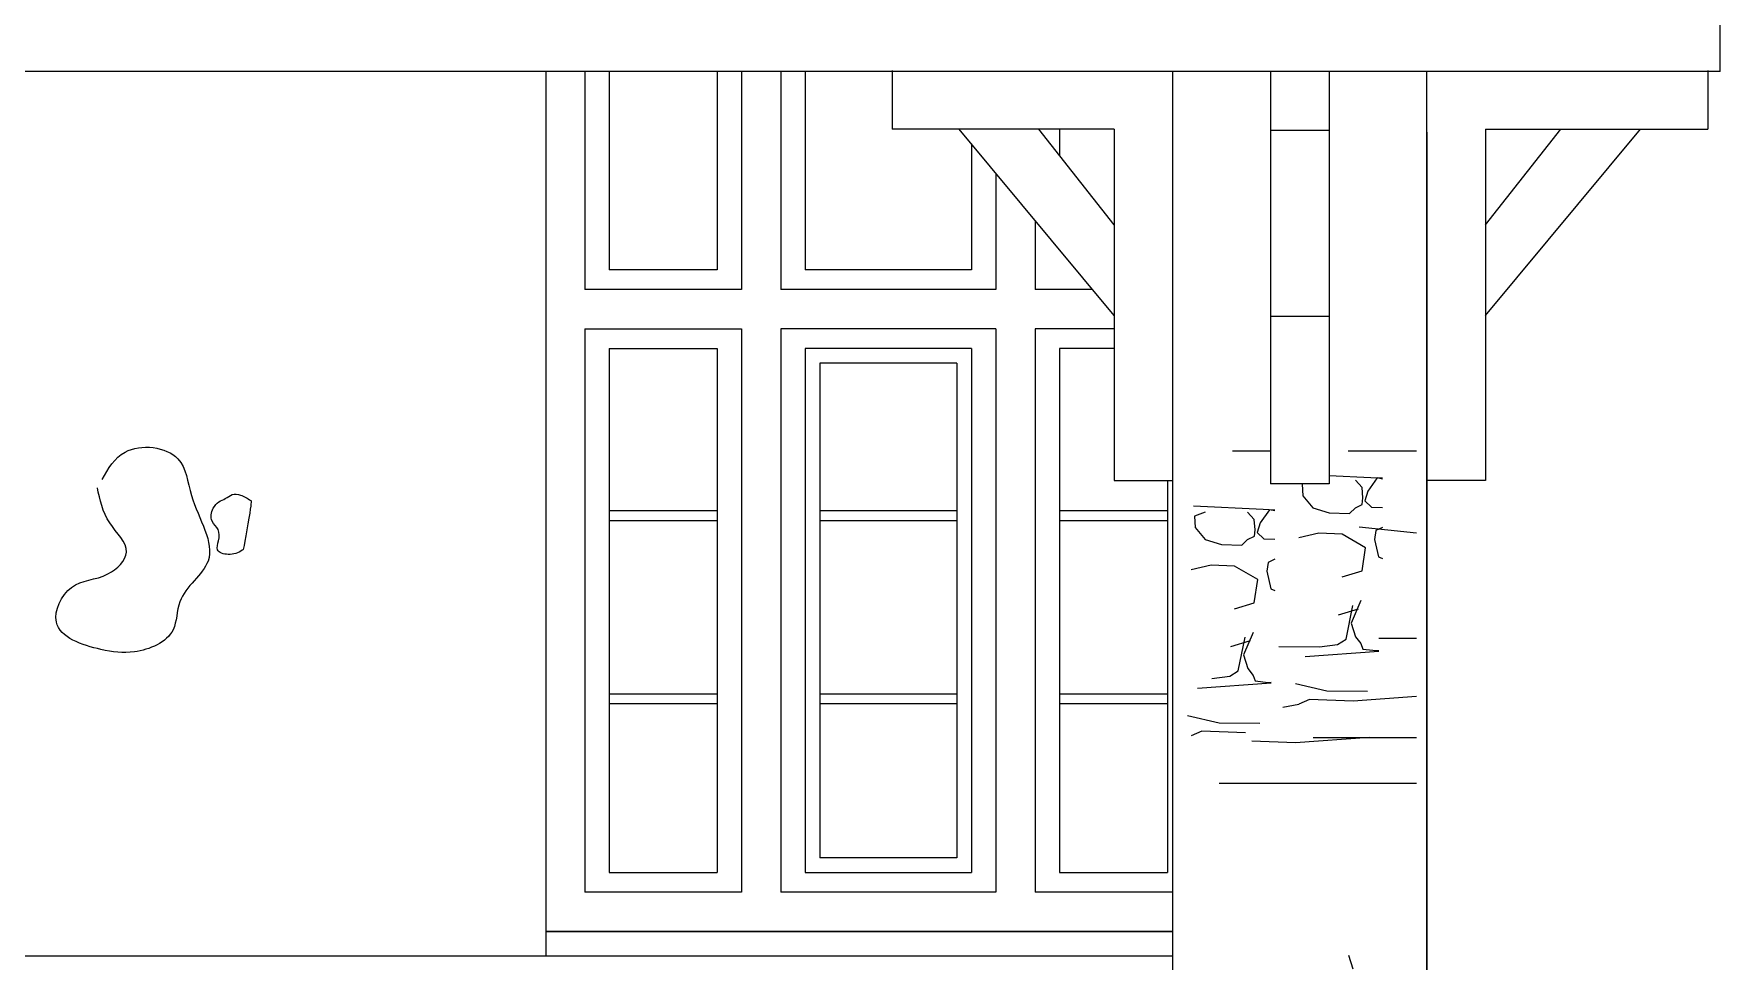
# Model space of a CAD drawing. Header units: millimetres. Extents: x 85048 to 158814, y 1395 to 38919.
# Drawn here: x 122860 to 126305, y 25353 to 27247 of the extents above; entities that cross this region are included whole.
import ezdxf

# ---------------------------------------------------------------- set-up
doc = ezdxf.new("R2010")
doc.units = ezdxf.units.MM
doc.layers.add('hatches', color=8, linetype='Continuous')
doc.layers.add('wall', color=5, linetype='Continuous')

msp = doc.modelspace()

# ---------------------------------------------------------------- linework, layer by layer
at = {"layer": 'hatches', "color": 252, "ltscale": 50, "true_color": 0x8f9991}
for p, q in [((125308.5, 26394.9, -449), (125386.4, 26394.9, -449)), ((125544.7, 26394.9, -449), (125684.3, 26394.9, -449)), ((125452.9, 26327.6, -668.1), (125451.2, 26326.9, -668.1)), ((125451.2, 26326.9, -668.1), (125452.2, 26303.5, -668.1)), ((125506.4, 26345, -668.1), (125591.5, 26340.8, -668.1)), ((125573.3, 26320.1, -668.1), (125559.7, 26335, -668.1)), ((125574.9, 26299, -668.1), (125573.3, 26320.1, -668.1)), ((125604.3, 26339.8, -668.1), (125585, 26313.1, -668.1)), ((125591.5, 26340.8, -668.1), (125615.4, 26340.1, -668.1)), ((125615.4, 26337.6, -668.1), (125604.3, 26339.8, -668.1)), ((125452.2, 26303.5, -668.1), (125473, 26279, -668.1)), ((125559.7, 26279, -668.1), (125573.9, 26285.8, -668.1)), ((125573.9, 26285.8, -668.1), (125574.9, 26299, -668.1)), ((125585, 26313.1, -668.1), (125579.2, 26293.4, -668.1)), ((125579.2, 26293.4, -668.1), (125593, 26280.3, -668.1)), ((125228.9, 26282.9, -668.1), (125371.5, 26275.8, -668.1)), ((125253.1, 26270, -668.1), (125231.2, 26262, -668.1)), ((125231.2, 26262, -668.1), (125232.2, 26238.6, -668.1)), ((125353.3, 26255.2, -668.1), (125339.7, 26270, -668.1)), ((125354.9, 26234.1, -668.1), (125353.3, 26255.2, -668.1)), ((125384.4, 26274.9, -668.1), (125365, 26248.1, -668.1)), ((125371.5, 26275.8, -668.1), (125395.5, 26275.1, -668.1)), ((125395.5, 26272.6, -668.1), (125384.4, 26274.9, -668.1)), ((125473, 26279, -668.1), (125506.2, 26268.6, -668.1)), ((125506.2, 26268.6, -668.1), (125547.8, 26267.6, -668.1)), ((125547.8, 26267.6, -668.1), (125559.7, 26279, -668.1)), ((125593, 26280.3, -668.1), (125615.4, 26279.6, -668.1)), ((125232.2, 26238.6, -668.1), (125253.1, 26214, -668.1)), ((125339.7, 26214, -668.1), (125353.9, 26220.8, -668.1)), ((125353.9, 26220.8, -668.1), (125354.9, 26234.1, -668.1)), ((125365, 26248.1, -668.1), (125359.2, 26228.4, -668.1)), ((125359.2, 26228.4, -668.1), (125373, 26215.4, -668.1)), ((125485.3, 26226.8, -668.1), (125444.4, 26217.4, -668.1)), ((125532.7, 26224.9, -668.1), (125485.3, 26226.8, -668.1)), ((125580.4, 26197.3, -668.1), (125532.7, 26224.9, -668.1)), ((125567.2, 26240.3, -671.8), (125684.3, 26228, -671.8)), ((125601.3, 26232.5, -668.1), (125599, 26214.2, -668.1)), ((125615.4, 26239, -668.1), (125601.3, 26232.5, -668.1)), ((125253.1, 26214, -668.1), (125286.2, 26203.7, -668.1)), ((125286.2, 26203.7, -668.1), (125327.8, 26202.7, -668.1)), ((125327.8, 26202.7, -668.1), (125339.7, 26214, -668.1)), ((125373, 26215.4, -668.1), (125395.5, 26214.6, -668.1)), ((125573.3, 26150.1, -668.1), (125580.4, 26197.3, -668.1)), ((125599, 26214.2, -668.1), (125607.1, 26178.5, -668.1)), ((125265.3, 26161.8, -668.1), (125224.4, 26152.4, -668.1)), ((125312.8, 26160, -668.1), (125265.3, 26161.8, -668.1)), ((125360.4, 26132.3, -668.1), (125312.8, 26160, -668.1)), ((125381.4, 26167.5, -668.1), (125379.1, 26149.3, -668.1)), ((125379.1, 26149.3, -668.1), (125387.2, 26113.5, -668.1)), ((125395.5, 26174.1, -668.1), (125381.4, 26167.5, -668.1)), ((125532.7, 26138, -668.1), (125573.3, 26150.1, -668.1)), ((125607.1, 26178.5, -668.1), (125615.4, 26175.1, -668.1)), ((125353.3, 26085.1, -668.1), (125360.4, 26132.3, -668.1)), ((125387.2, 26113.5, -668.1), (125395.5, 26110.1, -668.1)), ((125312.8, 26073, -668.1), (125353.3, 26085.1, -668.1)), ((125540.6, 26010.9, -668.1), (125554.3, 26079.8, -668.1)), ((125570.6, 26089.5, -668.1), (125551.4, 26043.7, -668.1)), ((125525.2, 26060.5, -668.1), (125565.8, 26072.7, -668.1)), ((125551.4, 26043.7, -668.1), (125560, 26015.6, -668.1)), ((125320.6, 25946, -668.1), (125334.3, 26014.9, -668.1)), ((125350.7, 26024.5, -668.1), (125331.4, 25978.8, -668.1)), ((125523.5, 26000.2, -668.1), (125540.6, 26010.9, -668.1)), ((125560, 26015.6, -668.1), (125570.6, 26001.7, -668.1)), ((125684.3, 26012.4, -668.1), (125607.9, 26012.4, -668.1)), ((125305.3, 25995.6, -668.1), (125345.8, 26007.7, -668.1)), ((125331.4, 25978.8, -668.1), (125340, 25950.7, -668.1)), ((125403.5, 25995.9, -668.1), (125486.6, 25995.1, -668.1)), ((125607.9, 25985.8, -668.1), (125457.1, 25975, -668.1)), ((125486.6, 25995.1, -668.1), (125523.5, 26000.2, -668.1)), ((125570.6, 26001.7, -668.1), (125575.2, 25990.5, -668.1)), ((125575.2, 25990.5, -668.1), (125601.9, 25987.5, -668.1)), ((125601.9, 25987.5, -668.1), (125607.9, 25987.9, -668.1)), ((125303.5, 25935.3, -668.1), (125320.6, 25946, -668.1)), ((125340, 25950.7, -668.1), (125350.7, 25936.7, -668.1)), ((125388, 25920.8, -668.1), (125237.2, 25910.1, -668.1)), ((125266.6, 25930.2, -668.1), (125303.5, 25935.3, -668.1)), ((125350.7, 25936.7, -668.1), (125355.2, 25925.5, -668.1)), ((125355.2, 25925.5, -668.1), (125381.9, 25922.6, -668.1)), ((125381.9, 25922.6, -668.1), (125388, 25922.9, -668.1)), ((125437.1, 25920.2, -668.1), (125501.5, 25905.2, -668.1)), ((125411.9, 25871.9, -668.1), (125444, 25878, -668.1)), ((125466, 25887.8, -668.1), (125444, 25878, -668.1)), ((125555.2, 25884.3, -668.1), (125466, 25887.8, -668.1)), ((125501.5, 25905.2, -668.1), (125584.6, 25904.4, -668.1)), ((125684.3, 25893.5, -668.1), (125555.2, 25884.3, -668.1)), ((125217.1, 25855.2, -668.1), (125281.5, 25840.2, -668.1)), ((125281.5, 25840.2, -668.1), (125364.6, 25839.4, -668.1)), ((125246, 25822.8, -668.1), (125224, 25813.1, -668.1)), ((125335.2, 25819.3, -668.1), (125246, 25822.8, -668.1)), ((125437.3, 25798.9, -445.2), (125348.2, 25802.4, -445.2)), ((125588.1, 25809.7, -445.2), (125437.3, 25798.9, -445.2)), ((125473.7, 25809.7, -445.2), (125684.3, 25809.7, -445.2)), ((125281.2, 25716.9, -226.1), (125684.3, 25716.9, -226.1)), ((125545.7, 25365.6, -445.2), (125554.3, 25337.6, -445.2))]:
    msp.add_line(p, q, dxfattribs=at)
msp.add_spline([(122999.7, 26336.7, -222.3), (123046.7, 26392.8, -222.3), (123154.7, 26378.9, -222.3), (123182.4, 26304, -222.3), (123216.2, 26170.1, -222.3), (123158.6, 26087.1, -222.3), (123144.7, 26029.9, -222.3), (123065.7, 25984.9, -222.3), (122997.3, 25989.8, -222.3), (122906.4, 26045.6, -222.3), (122937.2, 26116.3, -222.3), (123011.7, 26143.9, -222.3), (123049.7, 26188.3, -222.3), (123015.5, 26248.1, -222.3), (122990.2, 26319.8, -222.3)], degree=3, dxfattribs=at)
msp.add_open_spline([(123288.3, 26194.1, -222.3), (123288.3, 26194.1, -222.3), (123306.2, 26292.2, -222.3), (123297.6, 26297.4, -222.3), (123285.1, 26305.3, -222.3), (123265, 26308.3, -222.3), (123252.5, 26296.9, -222.3), (123236.8, 26291.9, -222.3), (123223.7, 26276.4, -222.3), (123219.7, 26251.5, -222.3), (123240.4, 26235.3, -222.3), (123239.5, 26213.4, -222.3), (123230.2, 26189.2, -222.3), (123261.2, 26180.5, -222.3), (123278.8, 26186.8, -222.3), (123287.5, 26193.5, -222.3), (123288.3, 26194.1, -222.3)], degree=3, knots=[124.845666, 124.845666, 124.845666, 124.845666, 127.93742, 131.029173, 153.842308, 170.334498, 186.795964, 201.512455, 218.997738, 245.397607, 266.238724, 289.285258, 308.048715, 331.383778, 361.749297, 364.491593, 364.491593, 364.491593, 364.491593], dxfattribs=at)
at = {"layer": 'wall', "color": 250, "linetype": 'Continuous', "lineweight": 15, "ltscale": 0.13}
for p, q in [((126305.1, 27169.4, 0.5), (126305.1, 27419.5, 0.5)), ((126305.1, 27169.4, 0.5), (112166.7, 27169.4, 0.5)), ((123906, 27169.4, 0.5), (123905.9, 25364, 0.5)), ((123985.7, 27169.4, 0.5), (123985.7, 26724.5, 0.5)), ((124035.7, 27169.4, 0.5), (124035.7, 26764.5, 0.5)), ((124255.9, 27169.4, 0.5), (124255.9, 26764.5, 0.5)), ((124305.9, 27169.4, 0.5), (124305.9, 26724.5, 0.5)), ((124305.9, 27169.4, 0.5), (124305.9, 26724.5, 0.5)), ((124385.9, 27169.4, 0.5), (124385.9, 26724.5, 0.5)), ((124435.9, 27169.4, 0.5), (124435.9, 26764.5, 0.5)), ((124613.4, 27171.9, 0.5), (124613.4, 27051.9, 0.5)), ((125186, 27169.4, 0.5), (125185.9, 24464.3, 0.5)), ((125386.4, 27169.4, 1), (125386.4, 26327.6, 1)), ((125506.4, 27169.4, 1), (125506.4, 26327.6, 1)), ((125706, 24464.3, 0.5), (125706, 27169.4, 0.5)), ((126279.4, 27171.9, 0.5), (126279.4, 27051.9, 0.5)), ((125067.2, 27051.9, 0.5), (124613.4, 27051.9, 0.5)), ((125067.2, 26671.4, 0.5), (124750.5, 27051.9, 0.5)), ((125067.2, 26856.8, 0.5), (124913.3, 27051.9, 0.5)), ((124955.6, 27051.9, 0.5), (124955.6, 26998.3, 0.5)), ((125067.2, 27051.9, 0.5), (125067.2, 26334.8, 0.5)), ((125506.4, 27049.4, 1), (125386.4, 27049.4, 1)), ((125706, 27045.7, 0.5), (125706, 24464.3, 0.5)), ((125825.6, 27051.9, 0.5), (126279.4, 27051.9, 0.5)), ((125825.6, 27051.9, 0.5), (125825.6, 26334.8, 0.5)), ((125825.6, 26671.4, 0.5), (126142.3, 27051.9, 0.5)), ((125825.6, 26856.8, 0.5), (125979.5, 27051.9, 0.5)), ((124775.6, 27021.7, 0.5), (124775.6, 26764.5, 0.5)), ((124825.6, 26961.7, 0.5), (124825.6, 26724.5, 0.5)), ((124905.6, 26865.6, 0.5), (124905.6, 26724.5, 0.5)), ((124905.6, 26789.7, 0.5), (124905.6, 26764.5, 0.5)), ((124255.9, 26764.5, 0.5), (124035.7, 26764.5, 0.5)), ((124775.6, 26764.5, 0.5), (124435.9, 26764.5, 0.5)), ((124825.6, 26764.5, 0.5), (124825.6, 26724.5, 0.5)), ((124305.9, 26724.5, 0.5), (123985.7, 26724.5, 0.5)), ((124825.6, 26724.5, 0.5), (124385.9, 26724.5, 0.5)), ((124944.5, 26724.5, 0.5), (124905.6, 26724.5, 0.5)), ((125023.1, 26724.5, 0.5), (124905.6, 26724.5, 0.5)), ((125506.4, 26669.6, 1), (125386.4, 26669.6, 1)), ((123985.7, 26644.5, 0.5), (124305.9, 26644.5, 0.5)), ((123985.7, 26644.5, 0.5), (124305.9, 26644.5, 0.5)), ((123985.7, 26644.5, 0.5), (123985.7, 25494.2, 0.5)), ((124305.9, 26644.5, 0.5), (124305.9, 25494.2, 0.5)), ((124305.9, 26644.5, 0.5), (124305.9, 25494.2, 0.5)), ((124825.6, 26644.5, 0.5), (124385.9, 26644.5, 0.5)), ((124825.6, 26644.5, 0.5), (124385.9, 26644.5, 0.5)), ((124385.9, 26644.5, 0.5), (124385.9, 25494.2, 0.5)), ((124385.9, 26644.5, 0.5), (124385.9, 25494.2, 0.5)), ((124825.6, 26644.5, 0.5), (124825.6, 25494.2, 0.5)), ((124825.6, 26644.5, 0.5), (124825.6, 25494.2, 0.5)), ((124905.6, 26644.5, 0.5), (124905.6, 25494.2, 0.5)), ((124905.6, 26644.5, 0.5), (124905.6, 25494.2, 0.5)), ((125067.2, 26644.5, 0.5), (124905.6, 26644.5, 0.5)), ((125067.2, 26644.5, 0.5), (124905.6, 26644.5, 0.5)), ((124035.7, 26604.2, 0.5), (124035.7, 25534.3, 0.5)), ((124035.7, 26604.2, 0.5), (124255.9, 26604.2, 0.5)), ((124255.9, 26604.2, 0.5), (124255.9, 25534.3, 0.5)), ((124775.6, 26604.2, 0.5), (124435.9, 26604.2, 0.5)), ((124775.6, 26604.2, 0.5), (124435.9, 26604.2, 0.5)), ((124435.9, 26604.2, 0.5), (124435.9, 25534.3, 0.5)), ((124775.6, 26604.2, 0.5), (124775.6, 25534.3, 0.5)), ((124955.6, 26604.2, 0.5), (124955.6, 25534.3, 0.5)), ((125067.2, 26604.2, 0.5), (124955.6, 26604.2, 0.5)), ((124745.6, 26574.2, 0.5), (124465.9, 26574.2, 0.5)), ((124465.9, 26574.2, 0.5), (124465.9, 25564.3, 0.5)), ((124745.6, 26574.2, 0.5), (124745.6, 25564.3, 0.5)), ((125067.2, 26334.8, 0.5), (125186.8, 26334.8, 0.5)), ((125175.7, 26332.4, 0.5), (125175.7, 25534.3, 0.5)), ((125506.4, 26327.6, 1), (125386.4, 26327.6, 1)), ((125825.6, 26334.8, 0.5), (125706, 26334.8, 0.5)), ((124035.7, 26273.2, 0.5), (124255.9, 26273.2, 0.5)), ((124035.7, 26253.2, 0.5), (124255.9, 26253.2, 0.5)), ((124465.9, 26273.2, 0.5), (124745.6, 26273.2, 0.5)), ((124465.9, 26253.2, 0.5), (124745.6, 26253.2, 0.5)), ((124955.6, 26273.2, 0.5), (125175.7, 26273.2, 0.5)), ((124955.6, 26253.2, 0.5), (125175.7, 26253.2, 0.5)), ((124035.7, 25899.2, 0.5), (124255.9, 25899.2, 0.5)), ((124035.7, 25879.2, 0.5), (124255.9, 25879.2, 0.5)), ((124465.9, 25899.2, 0.5), (124745.6, 25899.2, 0.5)), ((124465.9, 25879.2, 0.5), (124745.6, 25879.2, 0.5)), ((124955.6, 25899.2, 0.5), (125175.7, 25899.2, 0.5)), ((124955.6, 25879.2, 0.5), (125175.7, 25879.2, 0.5)), ((124745.6, 25564.3, 0.5), (124465.9, 25564.3, 0.5)), ((124035.7, 25534.3, 0.5), (124255.9, 25534.3, 0.5)), ((124435.9, 25534.3, 0.5), (124775.6, 25534.3, 0.5)), ((124955.6, 25534.3, 0.5), (125175.7, 25534.3, 0.5)), ((124305.9, 25494.2, 0.5), (123985.7, 25494.2, 0.5)), ((124825.6, 25494.2, 0.5), (124385.9, 25494.2, 0.5)), ((125186, 25494.2, 0.5), (124905.6, 25494.2, 0.5)), ((123905.9, 25414.3, 0.5), (125186, 25414.3, 0.5)), ((125186, 25414.3, 0.5), (123905.9, 25414.3, 0.5)), ((125185.6, 25364, 2.9), (122063.6, 25364, 2.9))]:
    msp.add_line(p, q, dxfattribs=at)

doc.saveas('drawing.dxf')
